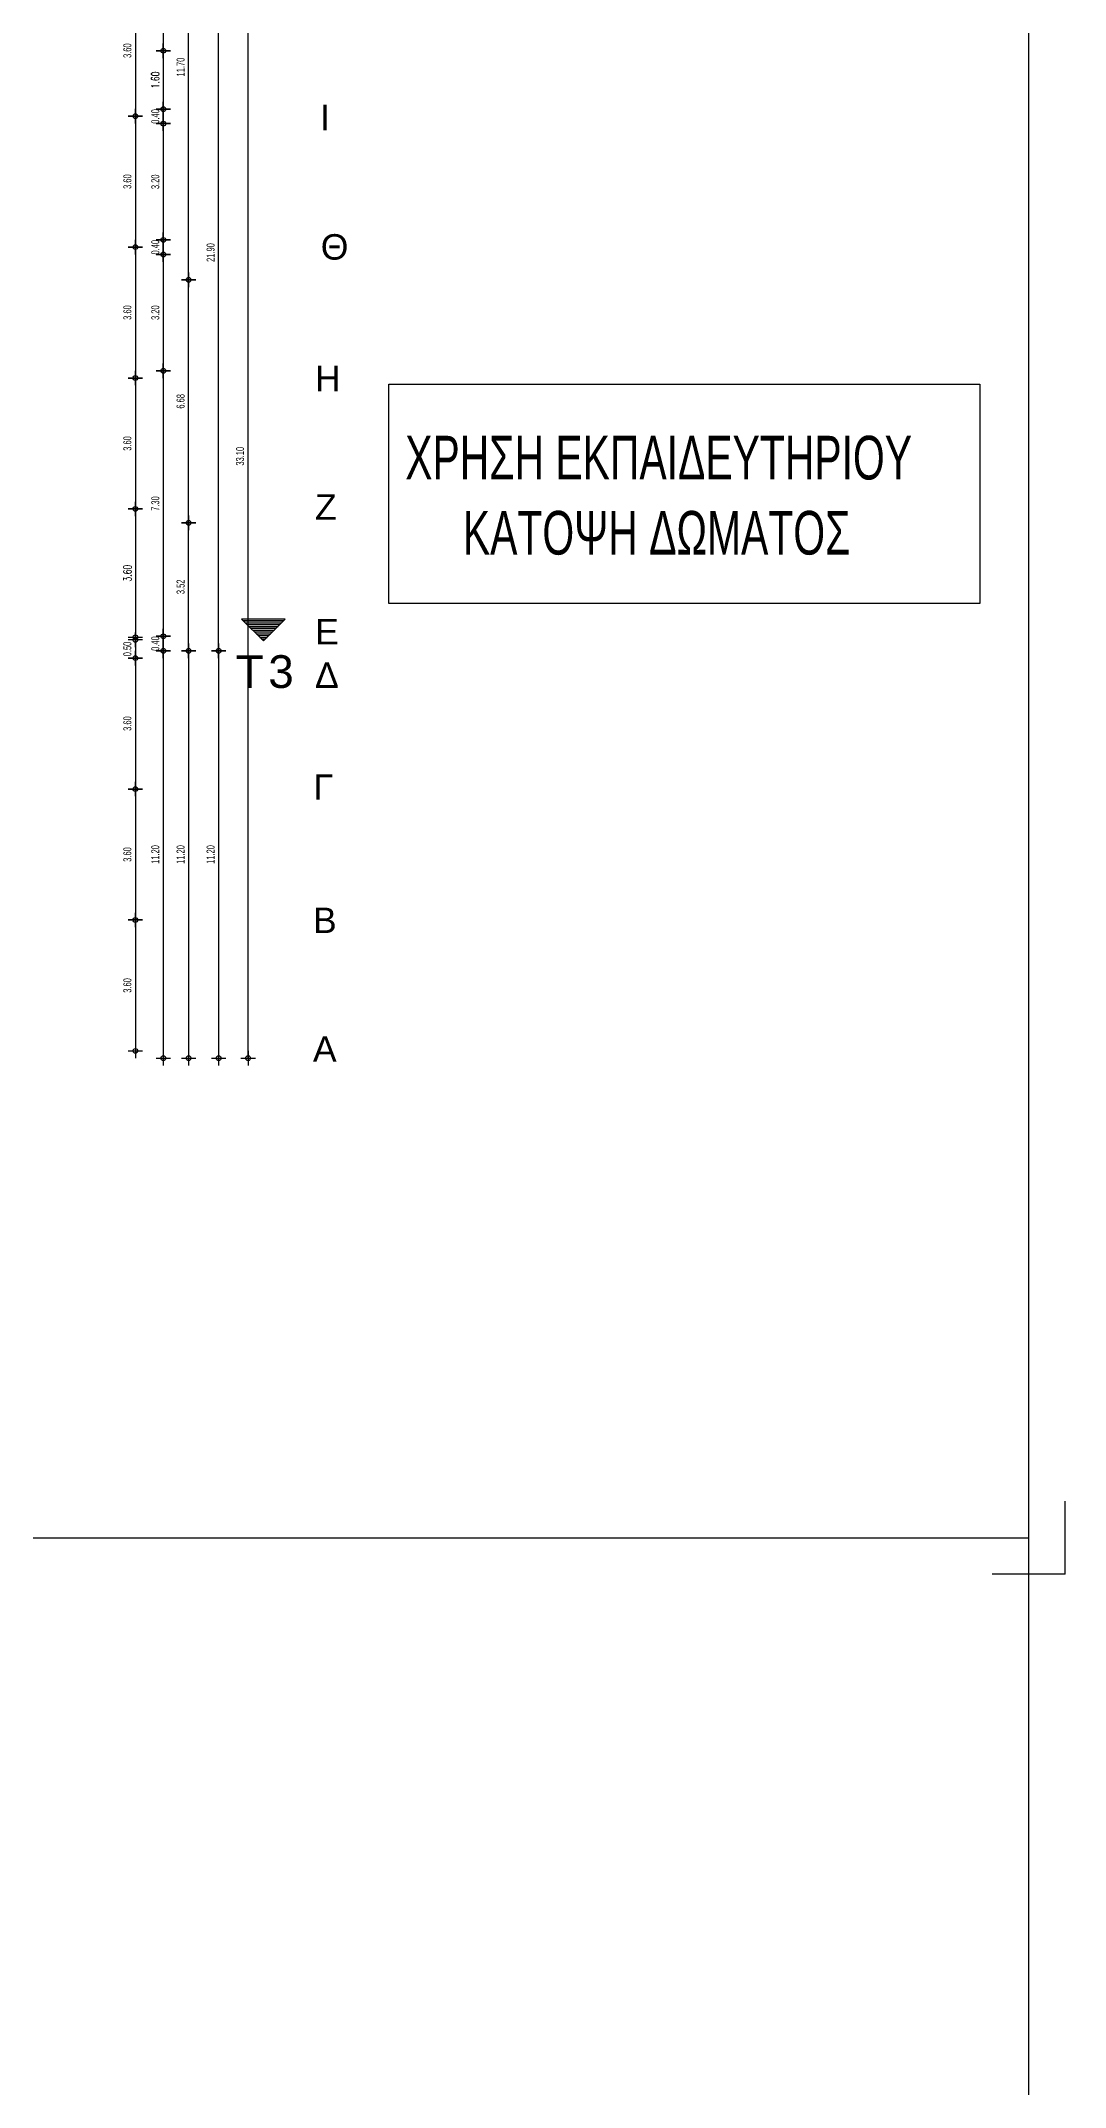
# Model space of a CAD drawing. Header units: metres. Extents: x 0 to 132, y -109 to 310.
# Drawn here: x 55.9 to 84, y 221.6 to 277.9 of the extents above; entities that cross this region are included whole.
import ezdxf

# ---------------------------------------------------------------- set-up
doc = ezdxf.new("R2010")
doc.units = ezdxf.units.M
doc.header["$LTSCALE"] = 0.036
doc.layers.get('0').update_dxf_attribs({"color": 252})
doc.layers.get('Defpoints').update_dxf_attribs({"color": 252})
for name, color, linetype in [('arxitek doma', 254, 'Continuous'), ('BORDER', 252, 'Continuous'), ('DIMBLK', 252, 'Continuous'), ('LAYER-ON', 252, 'Continuous'), ('MARKS', 252, 'Continuous'), ('NOTES', 252, 'Continuous')]:
    doc.layers.add(name, color=color, linetype=linetype)
doc.styles.add('COMU-C', font='ugcompl.shx', dxfattribs={"width": 0.7})
doc.styles.add('COMU-N', font='arial.ttf')
doc.styles.add('outu-c', font='ugoutl-s.shx', dxfattribs={"width": 0.7})
doc.dimstyles.new('Copy of CADWDOT', dxfattribs={"dimscale": 0.1, "dimtxt": 2.2, "dimasz": 0.08, "dimexe": 2, "dimexo": 0, "dimgap": 0.09, "dimtad": 0, "dimrnd": 0.001, "dimzin": 0, "dimdsep": 46, "dimtxsty": 'COMU-C', "dimblk": 'ARTDIM', "dimcen": 0, "dimdle": 0.05, "dimse1": 1, "dimse2": 1, "dimclrd": 11, "dimclrt": 11, "dimadec": 0, "dimazin": 0, "dimtfac": 1, "dimtmove": 0, "dimatfit": 3, "dimldrblk": 'ARTDIM', "dimfxl": 1, "dimtvp": 0.9999, "dimtolj": 1, "dimtzin": 0, "dimarcsym": 0})

# ---------------------------------------------------------------- blocks, each defined once
blk = doc.blocks.new('art103')
at = {"layer": 'BORDER'}
for p, q in [((20.75, 0.25), (20.75, 14.6)), ((0.25, 0.25), (20.75, 0.25))]:
    blk.add_line(p, q, dxfattribs=at)
at = {"layer": 'MARKS'}
for q in [(21, 0.5), (20.5, 0)]:
    blk.add_line((21, 0), q, dxfattribs=at)
blk = doc.blocks.new('ARTDIM')
at = {"layer": 'DIMBLK'}
for p, q in [((-24.9975, 0), (24.9975, 0)), ((0, -24.9975), (0, 24.9975))]:
    blk.add_line(p, q, dxfattribs=at)
blk.add_circle((0, 0), 8.25, dxfattribs=at)
blk = doc.blocks.new('*D1084')
at = {"layer": 'arxitek doma', "color": 11, "lineweight": -2}
blk.add_line((59.217, 283.016), (59.217, 277.629), dxfattribs=at)
at = {"layer": 'Defpoints', "color": 0, "transparency": 16777216}
for p in [(58.128, 283.024), (58.128, 277.621), (59.217, 277.621)]:
    blk.add_point(p, dxfattribs=at)
at = {"layer": 'arxitek doma', "color": 11, "lineweight": -2, "xscale": 0.008, "yscale": 0.008, "zscale": 0.008}
for p, rotation in [((59.217, 283.024), 90), ((59.217, 277.621), 270)]:
    blk.add_blockref('ARTDIM', p, dxfattribs=dict(at, rotation=rotation))
at = {"layer": 'arxitek doma', "color": 11, "insert": (58.997, 280.322), "char_height": 0.22, "attachment_point": 5, "rotation": 90, "style": 'COMU-C'}
blk.add_mtext('\\A1;5.40', dxfattribs=at)
blk = doc.blocks.new('*D1085')
at = {"layer": 'arxitek doma', "color": 11, "lineweight": -2}
blk.add_line((59.217, 277.613), (59.217, 276.023), dxfattribs=at)
at = {"layer": 'Defpoints', "color": 0, "transparency": 16777216}
for p in [(60.189, 277.621), (59.217, 276.015), (60.189, 276.015)]:
    blk.add_point(p, dxfattribs=at)
at = {"layer": 'arxitek doma', "color": 11, "lineweight": -2, "xscale": 0.008, "yscale": 0.008, "zscale": 0.008}
for p, rotation in [((59.217, 277.621), 90), ((59.217, 276.015), 270)]:
    blk.add_blockref('ARTDIM', p, dxfattribs=dict(at, rotation=rotation))
at = {"layer": 'arxitek doma', "color": 11, "insert": (58.997, 276.818), "char_height": 0.22, "attachment_point": 5, "rotation": 90, "style": 'COMU-C'}
blk.add_mtext('\\A1;{\\Fcomplex.shx;1.60}', dxfattribs=at)
blk = doc.blocks.new('*D1086')
at = {"layer": 'arxitek doma', "color": 11, "lineweight": -2}
blk.add_line((59.217, 276.007), (59.217, 275.625), dxfattribs=at)
at = {"layer": 'Defpoints', "color": 0, "transparency": 16777216}
for p in [(60.189, 276.015), (59.217, 275.617), (60.189, 275.617)]:
    blk.add_point(p, dxfattribs=at)
at = {"layer": 'arxitek doma', "color": 11, "lineweight": -2, "xscale": 0.008, "yscale": 0.008, "zscale": 0.008}
for p, rotation in [((59.217, 276.015), 90), ((59.217, 275.617), 270)]:
    blk.add_blockref('ARTDIM', p, dxfattribs=dict(at, rotation=rotation))
at = {"layer": 'arxitek doma', "color": 11, "insert": (58.997, 275.816), "char_height": 0.22, "attachment_point": 5, "rotation": 90, "style": 'COMU-C'}
blk.add_mtext('\\A1;0.40', dxfattribs=at)
blk = doc.blocks.new('*D1087')
at = {"layer": 'arxitek doma', "color": 11, "lineweight": -2}
blk.add_line((59.217, 275.609), (59.217, 272.429), dxfattribs=at)
at = {"layer": 'Defpoints', "color": 0, "transparency": 16777216}
for p in [(60.189, 275.617), (59.217, 272.421), (60.189, 272.421)]:
    blk.add_point(p, dxfattribs=at)
at = {"layer": 'arxitek doma', "color": 11, "lineweight": -2, "xscale": 0.008, "yscale": 0.008, "zscale": 0.008}
for p, rotation in [((59.217, 275.617), 90), ((59.217, 272.421), 270)]:
    blk.add_blockref('ARTDIM', p, dxfattribs=dict(at, rotation=rotation))
at = {"layer": 'arxitek doma', "color": 11, "insert": (58.997, 274.019), "char_height": 0.22, "attachment_point": 5, "rotation": 90, "style": 'COMU-C'}
blk.add_mtext('\\A1;3.20', dxfattribs=at)
blk = doc.blocks.new('*D1088')
at = {"layer": 'arxitek doma', "color": 11, "lineweight": -2}
blk.add_line((59.217, 272.413), (59.217, 272.029), dxfattribs=at)
at = {"layer": 'Defpoints', "color": 0, "transparency": 16777216}
for p in [(60.189, 272.421), (59.217, 272.021), (60.189, 272.021)]:
    blk.add_point(p, dxfattribs=at)
at = {"layer": 'arxitek doma', "color": 11, "lineweight": -2, "xscale": 0.008, "yscale": 0.008, "zscale": 0.008}
for p, rotation in [((59.217, 272.421), 90), ((59.217, 272.021), 270)]:
    blk.add_blockref('ARTDIM', p, dxfattribs=dict(at, rotation=rotation))
at = {"layer": 'arxitek doma', "color": 11, "insert": (58.997, 272.221), "char_height": 0.22, "attachment_point": 5, "rotation": 90, "style": 'COMU-C'}
blk.add_mtext('\\A1;0.40', dxfattribs=at)
blk = doc.blocks.new('*D1089')
at = {"layer": 'arxitek doma', "color": 11, "lineweight": -2}
blk.add_line((59.217, 272.013), (59.217, 268.829), dxfattribs=at)
at = {"layer": 'Defpoints', "color": 0, "transparency": 16777216}
for p in [(60.189, 272.021), (59.217, 268.821), (60.189, 268.821)]:
    blk.add_point(p, dxfattribs=at)
at = {"layer": 'arxitek doma', "color": 11, "lineweight": -2, "xscale": 0.008, "yscale": 0.008, "zscale": 0.008}
for p, rotation in [((59.217, 272.021), 90), ((59.217, 268.821), 270)]:
    blk.add_blockref('ARTDIM', p, dxfattribs=dict(at, rotation=rotation))
at = {"layer": 'arxitek doma', "color": 11, "insert": (58.997, 270.421), "char_height": 0.22, "attachment_point": 5, "rotation": 90, "style": 'COMU-C'}
blk.add_mtext('\\A1;3.20', dxfattribs=at)
blk = doc.blocks.new('*D1090')
at = {"layer": 'arxitek doma', "color": 11, "lineweight": -2}
blk.add_line((59.217, 268.813), (59.217, 261.532), dxfattribs=at)
at = {"layer": 'Defpoints', "color": 0, "transparency": 16777216}
for p in [(60.189, 268.821), (59.217, 261.524), (60.189, 261.524)]:
    blk.add_point(p, dxfattribs=at)
at = {"layer": 'arxitek doma', "color": 11, "lineweight": -2, "xscale": 0.008, "yscale": 0.008, "zscale": 0.008}
for p, rotation in [((59.217, 268.821), 90), ((59.217, 261.524), 270)]:
    blk.add_blockref('ARTDIM', p, dxfattribs=dict(at, rotation=rotation))
at = {"layer": 'arxitek doma', "color": 11, "insert": (58.997, 265.172), "char_height": 0.22, "attachment_point": 5, "rotation": 90, "style": 'COMU-C'}
blk.add_mtext('\\A1;7.30', dxfattribs=at)
blk = doc.blocks.new('*D1091')
at = {"layer": 'arxitek doma', "color": 11, "lineweight": -2}
blk.add_line((59.217, 261.516), (59.217, 261.132), dxfattribs=at)
at = {"layer": 'Defpoints', "color": 0, "transparency": 16777216}
for p in [(59.217, 261.124), (60.189, 261.524), (60.189, 261.124)]:
    blk.add_point(p, dxfattribs=at)
at = {"layer": 'arxitek doma', "color": 11, "lineweight": -2, "xscale": 0.008, "yscale": 0.008, "zscale": 0.008}
for p, rotation in [((59.217, 261.524), 90), ((59.217, 261.124), 270)]:
    blk.add_blockref('ARTDIM', p, dxfattribs=dict(at, rotation=rotation))
at = {"layer": 'arxitek doma', "color": 11, "insert": (58.997, 261.324), "char_height": 0.22, "attachment_point": 5, "rotation": 90, "style": 'COMU-C'}
blk.add_mtext('\\A1;0.40', dxfattribs=at)
blk = doc.blocks.new('*D1092')
at = {"layer": 'arxitek doma', "color": 11, "lineweight": -2}
blk.add_line((59.217, 261.116), (59.217, 249.932), dxfattribs=at)
at = {"layer": 'Defpoints', "color": 0, "transparency": 16777216}
for p in [(60.128, 261.124), (59.217, 249.924), (60.128, 249.924)]:
    blk.add_point(p, dxfattribs=at)
at = {"layer": 'arxitek doma', "color": 11, "lineweight": -2, "xscale": 0.008, "yscale": 0.008, "zscale": 0.008}
for p, rotation in [((59.217, 261.124), 90), ((59.217, 249.924), 270)]:
    blk.add_blockref('ARTDIM', p, dxfattribs=dict(at, rotation=rotation))
at = {"layer": 'arxitek doma', "color": 11, "insert": (58.997, 255.524), "char_height": 0.22, "attachment_point": 5, "rotation": 90, "style": 'COMU-C'}
blk.add_mtext('\\A1;11.20', dxfattribs=at)
blk = doc.blocks.new('*D1093')
at = {"layer": 'arxitek doma', "color": 11, "lineweight": -2}
blk.add_line((59.912, 261.116), (59.912, 249.932), dxfattribs=at)
at = {"layer": 'Defpoints', "color": 0, "transparency": 16777216}
for p in [(60.128, 261.124), (59.912, 249.924), (60.128, 249.924)]:
    blk.add_point(p, dxfattribs=at)
at = {"layer": 'arxitek doma', "color": 11, "lineweight": -2, "xscale": 0.008, "yscale": 0.008, "zscale": 0.008}
for p, rotation in [((59.912, 261.124), 90), ((59.912, 249.924), 270)]:
    blk.add_blockref('ARTDIM', p, dxfattribs=dict(at, rotation=rotation))
at = {"layer": 'arxitek doma', "color": 11, "insert": (59.692, 255.524), "char_height": 0.22, "attachment_point": 5, "rotation": 90, "style": 'COMU-C'}
blk.add_mtext('\\A1;11.20', dxfattribs=at)
blk = doc.blocks.new('*D1094')
at = {"layer": 'arxitek doma', "color": 11, "lineweight": -2}
blk.add_line((59.912, 261.132), (59.912, 264.634), dxfattribs=at)
at = {"layer": 'Defpoints', "color": 0, "transparency": 16777216}
for p in [(59.912, 264.642), (60.189, 264.642), (60.189, 261.124)]:
    blk.add_point(p, dxfattribs=at)
at = {"layer": 'arxitek doma', "color": 11, "lineweight": -2, "xscale": 0.008, "yscale": 0.008, "zscale": 0.008}
for p, rotation in [((59.912, 264.642), 90), ((59.912, 261.124), 270)]:
    blk.add_blockref('ARTDIM', p, dxfattribs=dict(at, rotation=rotation))
at = {"layer": 'arxitek doma', "color": 11, "insert": (59.692, 262.883), "char_height": 0.22, "attachment_point": 5, "rotation": 90, "style": 'COMU-C'}
blk.add_mtext('\\A1;3.52', dxfattribs=at)
blk = doc.blocks.new('*D1095')
at = {"layer": 'arxitek doma', "color": 11, "lineweight": -2}
blk.add_line((59.912, 264.65), (59.912, 271.316), dxfattribs=at)
at = {"layer": 'Defpoints', "color": 0, "transparency": 16777216}
for p in [(59.912, 271.324), (60.189, 271.324), (60.189, 264.642)]:
    blk.add_point(p, dxfattribs=at)
at = {"layer": 'arxitek doma', "color": 11, "lineweight": -2, "xscale": 0.008, "yscale": 0.008, "zscale": 0.008}
for p, rotation in [((59.912, 271.324), 90), ((59.912, 264.642), 270)]:
    blk.add_blockref('ARTDIM', p, dxfattribs=dict(at, rotation=rotation))
at = {"layer": 'arxitek doma', "color": 11, "insert": (59.692, 267.983), "char_height": 0.22, "attachment_point": 5, "rotation": 90, "style": 'COMU-C'}
blk.add_mtext('\\A1;6.68', dxfattribs=at)
blk = doc.blocks.new('*D1096')
at = {"layer": 'arxitek doma', "color": 11, "lineweight": -2}
blk.add_line((59.912, 271.332), (59.912, 283.016), dxfattribs=at)
at = {"layer": 'Defpoints', "color": 0, "transparency": 16777216}
for p in [(57.55, 283.024), (59.912, 283.024), (57.55, 271.324)]:
    blk.add_point(p, dxfattribs=at)
at = {"layer": 'arxitek doma', "color": 11, "lineweight": -2, "xscale": 0.008, "yscale": 0.008, "zscale": 0.008}
for p, rotation in [((59.912, 283.024), 90), ((59.912, 271.324), 270)]:
    blk.add_blockref('ARTDIM', p, dxfattribs=dict(at, rotation=rotation))
at = {"layer": 'arxitek doma', "color": 11, "insert": (59.692, 277.174), "char_height": 0.22, "attachment_point": 5, "rotation": 90, "style": 'COMU-C'}
blk.add_mtext('\\A1;11.70', dxfattribs=at)
blk = doc.blocks.new('*D1097')
at = {"layer": 'arxitek doma', "color": 11, "lineweight": -2}
blk.add_line((60.737, 261.116), (60.737, 249.932), dxfattribs=at)
at = {"layer": 'Defpoints', "color": 0, "transparency": 16777216}
for p in [(57.623, 261.124), (57.623, 249.924), (60.737, 249.924)]:
    blk.add_point(p, dxfattribs=at)
at = {"layer": 'arxitek doma', "color": 11, "lineweight": -2, "xscale": 0.008, "yscale": 0.008, "zscale": 0.008}
for p, rotation in [((60.737, 261.124), 90), ((60.737, 249.924), 270)]:
    blk.add_blockref('ARTDIM', p, dxfattribs=dict(at, rotation=rotation))
at = {"layer": 'arxitek doma', "color": 11, "insert": (60.517, 255.524), "char_height": 0.22, "attachment_point": 5, "rotation": 90, "style": 'COMU-C'}
blk.add_mtext('\\A1;11.20', dxfattribs=at)
blk = doc.blocks.new('*D1098')
at = {"layer": 'arxitek doma', "color": 11, "lineweight": -2}
blk.add_line((60.737, 261.132), (60.737, 283.016), dxfattribs=at)
at = {"layer": 'Defpoints', "color": 0, "transparency": 16777216}
for p in [(57.623, 283.024), (60.737, 283.024), (57.623, 261.124)]:
    blk.add_point(p, dxfattribs=at)
at = {"layer": 'arxitek doma', "color": 11, "lineweight": -2, "xscale": 0.008, "yscale": 0.008, "zscale": 0.008}
for p, rotation in [((60.737, 283.024), 90), ((60.737, 261.124), 270)]:
    blk.add_blockref('ARTDIM', p, dxfattribs=dict(at, rotation=rotation))
at = {"layer": 'arxitek doma', "color": 11, "insert": (60.517, 272.074), "char_height": 0.22, "attachment_point": 5, "rotation": 90, "style": 'COMU-C'}
blk.add_mtext('\\A1;21.90', dxfattribs=at)
blk = doc.blocks.new('*D1099')
at = {"layer": 'arxitek doma', "color": 11, "lineweight": -2}
blk.add_line((61.546, 249.932), (61.546, 283.016), dxfattribs=at)
at = {"layer": 'Defpoints', "color": 0, "transparency": 16777216}
for p in [(57.296, 283.024), (61.546, 283.024), (57.37, 249.924)]:
    blk.add_point(p, dxfattribs=at)
at = {"layer": 'arxitek doma', "color": 11, "lineweight": -2, "xscale": 0.008, "yscale": 0.008, "zscale": 0.008}
for p, rotation in [((61.546, 283.024), 90), ((61.546, 249.924), 270)]:
    blk.add_blockref('ARTDIM', p, dxfattribs=dict(at, rotation=rotation))
at = {"layer": 'arxitek doma', "color": 11, "insert": (61.326, 266.474), "char_height": 0.22, "attachment_point": 5, "rotation": 90, "style": 'COMU-C'}
blk.add_mtext('\\A1;33.10', dxfattribs=at)
blk = doc.blocks.new('*D1114')
at = {"layer": 'arxitek doma', "color": 11, "lineweight": -2}
blk.add_line((58.449, 279.416), (58.449, 275.832), dxfattribs=at)
at = {"layer": 'Defpoints', "color": 0, "transparency": 16777216}
for p in [(63.208, 279.424), (58.449, 275.824), (63.208, 275.824)]:
    blk.add_point(p, dxfattribs=at)
at = {"layer": 'arxitek doma', "color": 11, "lineweight": -2, "xscale": 0.008, "yscale": 0.008, "zscale": 0.008}
for p, rotation in [((58.449, 279.424), 90), ((58.449, 275.824), 270)]:
    blk.add_blockref('ARTDIM', p, dxfattribs=dict(at, rotation=rotation))
at = {"layer": 'arxitek doma', "color": 11, "insert": (58.229, 277.624), "char_height": 0.22, "attachment_point": 5, "rotation": 90, "style": 'COMU-C'}
blk.add_mtext('\\A1;3.60', dxfattribs=at)
blk = doc.blocks.new('*D1115')
at = {"layer": 'arxitek doma', "color": 11, "lineweight": -2}
blk.add_line((58.449, 275.816), (58.449, 272.232), dxfattribs=at)
at = {"layer": 'Defpoints', "color": 0, "transparency": 16777216}
for p in [(63.208, 275.824), (58.449, 272.224), (63.208, 272.224)]:
    blk.add_point(p, dxfattribs=at)
at = {"layer": 'arxitek doma', "color": 11, "lineweight": -2, "xscale": 0.008, "yscale": 0.008, "zscale": 0.008}
for p, rotation in [((58.449, 275.824), 90), ((58.449, 272.224), 270)]:
    blk.add_blockref('ARTDIM', p, dxfattribs=dict(at, rotation=rotation))
at = {"layer": 'arxitek doma', "color": 11, "insert": (58.229, 274.024), "char_height": 0.22, "attachment_point": 5, "rotation": 90, "style": 'COMU-C'}
blk.add_mtext('\\A1;3.60', dxfattribs=at)
blk = doc.blocks.new('*D1116')
at = {"layer": 'arxitek doma', "color": 11, "lineweight": -2}
blk.add_line((58.449, 272.216), (58.449, 268.632), dxfattribs=at)
at = {"layer": 'Defpoints', "color": 0, "transparency": 16777216}
for p in [(63.208, 272.224), (58.449, 268.624), (63.208, 268.624)]:
    blk.add_point(p, dxfattribs=at)
at = {"layer": 'arxitek doma', "color": 11, "lineweight": -2, "xscale": 0.008, "yscale": 0.008, "zscale": 0.008}
for p, rotation in [((58.449, 272.224), 90), ((58.449, 268.624), 270)]:
    blk.add_blockref('ARTDIM', p, dxfattribs=dict(at, rotation=rotation))
at = {"layer": 'arxitek doma', "color": 11, "insert": (58.229, 270.424), "char_height": 0.22, "attachment_point": 5, "rotation": 90, "style": 'COMU-C'}
blk.add_mtext('\\A1;3.60', dxfattribs=at)
blk = doc.blocks.new('*D1117')
at = {"layer": 'arxitek doma', "color": 11, "lineweight": -2}
blk.add_line((58.449, 268.616), (58.449, 265.032), dxfattribs=at)
at = {"layer": 'Defpoints', "color": 0, "transparency": 16777216}
for p in [(63.208, 268.624), (58.449, 265.024), (63.208, 265.024)]:
    blk.add_point(p, dxfattribs=at)
at = {"layer": 'arxitek doma', "color": 11, "lineweight": -2, "xscale": 0.008, "yscale": 0.008, "zscale": 0.008}
for p, rotation in [((58.449, 268.624), 90), ((58.449, 265.024), 270)]:
    blk.add_blockref('ARTDIM', p, dxfattribs=dict(at, rotation=rotation))
at = {"layer": 'arxitek doma', "color": 11, "insert": (58.229, 266.824), "char_height": 0.22, "attachment_point": 5, "rotation": 90, "style": 'COMU-C'}
blk.add_mtext('\\A1;3.60', dxfattribs=at)
blk = doc.blocks.new('*D1118')
at = {"layer": 'arxitek doma', "color": 11, "lineweight": -2}
blk.add_line((58.449, 265.016), (58.449, 261.505), dxfattribs=at)
at = {"layer": 'Defpoints', "color": 0, "transparency": 16777216}
for p in [(63.208, 265.024), (58.449, 261.497), (63.208, 261.497)]:
    blk.add_point(p, dxfattribs=at)
at = {"layer": 'arxitek doma', "color": 11, "lineweight": -2, "xscale": 0.008, "yscale": 0.008, "zscale": 0.008}
for p, rotation in [((58.449, 265.024), 90), ((58.449, 261.497), 270)]:
    blk.add_blockref('ARTDIM', p, dxfattribs=dict(at, rotation=rotation))
at = {"layer": 'arxitek doma', "color": 11, "insert": (58.229, 263.26), "char_height": 0.22, "attachment_point": 5, "rotation": 90, "style": 'COMU-C'}
blk.add_mtext('\\A1;{\\Fcomplex.shx;3.60}', dxfattribs=at)
blk = doc.blocks.new('*D1119')
at = {"layer": 'arxitek doma', "color": 11, "lineweight": -2}
blk.add_line((58.449, 261.416), (58.449, 260.932), dxfattribs=at)
at = {"layer": 'Defpoints', "color": 0, "transparency": 16777216}
for p in [(63.208, 261.424), (58.449, 260.924), (63.208, 260.924)]:
    blk.add_point(p, dxfattribs=at)
at = {"layer": 'arxitek doma', "color": 11, "lineweight": -2, "xscale": 0.008, "yscale": 0.008, "zscale": 0.008}
for p, rotation in [((58.449, 261.424), 90), ((58.449, 260.924), 270)]:
    blk.add_blockref('ARTDIM', p, dxfattribs=dict(at, rotation=rotation))
at = {"layer": 'arxitek doma', "color": 11, "insert": (58.229, 261.174), "char_height": 0.22, "attachment_point": 5, "rotation": 90, "style": 'COMU-C'}
blk.add_mtext('\\A1;0.50', dxfattribs=at)
blk = doc.blocks.new('*D1120')
at = {"layer": 'arxitek doma', "color": 11, "lineweight": -2}
blk.add_line((58.449, 260.916), (58.449, 257.332), dxfattribs=at)
at = {"layer": 'Defpoints', "color": 0, "transparency": 16777216}
for p in [(63.208, 260.924), (58.449, 257.324), (63.208, 257.324)]:
    blk.add_point(p, dxfattribs=at)
at = {"layer": 'arxitek doma', "color": 11, "lineweight": -2, "xscale": 0.008, "yscale": 0.008, "zscale": 0.008}
for p, rotation in [((58.449, 260.924), 90), ((58.449, 257.324), 270)]:
    blk.add_blockref('ARTDIM', p, dxfattribs=dict(at, rotation=rotation))
at = {"layer": 'arxitek doma', "color": 11, "insert": (58.229, 259.124), "char_height": 0.22, "attachment_point": 5, "rotation": 90, "style": 'COMU-C'}
blk.add_mtext('\\A1;3.60', dxfattribs=at)
blk = doc.blocks.new('*D1121')
at = {"layer": 'arxitek doma', "color": 11, "lineweight": -2}
blk.add_line((58.449, 257.316), (58.449, 253.732), dxfattribs=at)
at = {"layer": 'Defpoints', "color": 0, "transparency": 16777216}
for p in [(63.208, 257.324), (58.449, 253.724), (63.208, 253.724)]:
    blk.add_point(p, dxfattribs=at)
at = {"layer": 'arxitek doma', "color": 11, "lineweight": -2, "xscale": 0.008, "yscale": 0.008, "zscale": 0.008}
for p, rotation in [((58.449, 257.324), 90), ((58.449, 253.724), 270)]:
    blk.add_blockref('ARTDIM', p, dxfattribs=dict(at, rotation=rotation))
at = {"layer": 'arxitek doma', "color": 11, "insert": (58.229, 255.524), "char_height": 0.22, "attachment_point": 5, "rotation": 90, "style": 'COMU-C'}
blk.add_mtext('\\A1;3.60', dxfattribs=at)
blk = doc.blocks.new('*D1122')
at = {"layer": 'arxitek doma', "color": 11, "lineweight": -2}
blk.add_line((58.449, 253.716), (58.449, 250.132), dxfattribs=at)
at = {"layer": 'Defpoints', "color": 0, "transparency": 16777216}
for p in [(63.208, 253.724), (58.449, 250.124), (63.208, 250.124)]:
    blk.add_point(p, dxfattribs=at)
at = {"layer": 'arxitek doma', "color": 11, "lineweight": -2, "xscale": 0.008, "yscale": 0.008, "zscale": 0.008}
for p, rotation in [((58.449, 253.724), 90), ((58.449, 250.124), 270)]:
    blk.add_blockref('ARTDIM', p, dxfattribs=dict(at, rotation=rotation))
at = {"layer": 'arxitek doma', "color": 11, "insert": (58.229, 251.924), "char_height": 0.22, "attachment_point": 5, "rotation": 90, "style": 'COMU-C'}
blk.add_mtext('\\A1;3.60', dxfattribs=at)

msp = doc.modelspace()

# ---------------------------------------------------------------- linework, layer by layer
msp.add_line((83, -108.949), (83, 309.662))
at = {"layer": 'arxitek doma'}
for p, q in [((61.969, 261.394), (61.369, 261.994)), ((61.969, 261.994), (61.369, 261.994)), ((61.419, 261.944), (62.519, 261.944)), ((62.519, 261.944), (61.419, 261.944)), ((61.419, 261.944), (62.519, 261.944)), ((61.469, 261.894), (62.469, 261.894)), ((61.519, 261.844), (62.419, 261.844)), ((61.569, 261.794), (62.369, 261.794)), ((61.619, 261.744), (62.319, 261.744)), ((61.669, 261.694), (62.269, 261.694)), ((61.719, 261.644), (62.219, 261.644)), ((61.769, 261.594), (62.169, 261.594)), ((61.969, 261.394), (62.569, 261.994)), ((62.569, 261.994), (61.969, 261.994)), ((61.819, 261.544), (62.119, 261.544)), ((61.869, 261.494), (62.069, 261.494)), ((61.919, 261.444), (62.019, 261.444))]:
    msp.add_line(p, q, dxfattribs=at)
at = {"layer": 'NOTES', "color": 2}
msp.add_lwpolyline([(65.418, 268.454), (81.654, 268.454), (81.654, 262.427), (65.418, 262.427)], close=True, dxfattribs=at)

# ---------------------------------------------------------------- block references
at = {"layer": 'LAYER-ON', "xscale": 4, "yscale": 4, "zscale": 4}
msp.add_blockref('art103', (0, 235.741), dxfattribs=at)

# ---------------------------------------------------------------- texts
at = {"layer": 'arxitek doma', "style": 'COMU-N'}
for s, height, p in [('Ι', 0.7, (63.523, 275.436)), ('Θ', 0.7, (63.544, 271.879)), ('Η', 0.7, (63.386, 268.262)), ('Ζ', 0.7, (63.386, 264.727)), ('Ε', 0.7, (63.386, 261.301)), ('Τ', 0.9, (61.204, 260.103)), ('3', 0.9, (62.102, 260.103)), ('Δ', 0.7, (63.386, 260.103)), ('Γ', 0.7, (63.346, 257.027)), ('Β', 0.7, (63.329, 253.365)), ('Α', 0.7, (63.329, 249.827))]:
    msp.add_text(s, height=height, dxfattribs=at).set_placement(p)
at = {"layer": 'NOTES', "color": 2, "style": 'outu-c', "width": 0.7}
for s, p in [('ΧΡΗΣΗ ΕΚΠΑΙΔΕΥΤΗΡΙΟΥ', (65.865, 265.835)), ('ΚΑΤΟΨΗ ΔΩΜΑΤΟΣ', (67.45, 263.77))]:
    msp.add_text(s, height=1.2, dxfattribs=at).set_placement(p)

# ---------------------------------------------------------------- dimensions: what is measured, and where the dimension line sits
at = {"layer": 'arxitek doma'}
for base, p1, p2, picture, middle in [((61.546, 283.024), (57.37, 249.924), (57.296, 283.024), '*D1099', (61.326, 266.474)), ((59.912, 283.024), (57.55, 271.324), (57.55, 283.024), '*D1096', (59.692, 277.174)), ((60.737, 283.024), (57.623, 261.124), (57.623, 283.024), '*D1098', (60.517, 272.074)), ((59.217, 277.621), (58.128, 283.024), (58.128, 277.621), '*D1084', (58.997, 280.322)), ((58.449, 275.824), (63.208, 279.424), (63.208, 275.824), '*D1114', (58.229, 277.624)), ((58.449, 272.224), (63.208, 275.824), (63.208, 272.224), '*D1115', (58.229, 274.024)), ((59.217, 272.421), (60.189, 275.617), (60.189, 272.421), '*D1087', (58.997, 274.019)), ((58.449, 268.624), (63.208, 272.224), (63.208, 268.624), '*D1116', (58.229, 270.424)), ((59.217, 268.821), (60.189, 272.021), (60.189, 268.821), '*D1089', (58.997, 270.421)), ((59.912, 271.324), (60.189, 264.642), (60.189, 271.324), '*D1095', (59.692, 267.983)), ((59.217, 261.524), (60.189, 268.821), (60.189, 261.524), '*D1090', (58.997, 265.172)), ((58.449, 265.024), (63.208, 268.624), (63.208, 265.024), '*D1117', (58.229, 266.824)), ((59.912, 264.642), (60.189, 261.124), (60.189, 264.642), '*D1094', (59.692, 262.883)), ((58.449, 260.924), (63.208, 261.424), (63.208, 260.924), '*D1119', (58.229, 261.174)), ((60.737, 249.924), (57.623, 261.124), (57.623, 249.924), '*D1097', (60.517, 255.524)), ((58.449, 257.324), (63.208, 260.924), (63.208, 257.324), '*D1120', (58.229, 259.124)), ((59.217, 249.924), (60.128, 261.124), (60.128, 249.924), '*D1092', (58.997, 255.524)), ((59.912, 249.924), (60.128, 261.124), (60.128, 249.924), '*D1093', (59.692, 255.524)), ((58.449, 253.724), (63.208, 257.324), (63.208, 253.724), '*D1121', (58.229, 255.524)), ((58.449, 250.124), (63.208, 253.724), (63.208, 250.124), '*D1122', (58.229, 251.924))]:
    dim = msp.add_linear_dim(base=base, p1=p1, p2=p2, angle=90, dimstyle='Copy of CADWDOT', dxfattribs=at)
    dim.commit()
    dim.dimension.update_dxf_attribs({"geometry": picture, "text_midpoint": middle})
for base, p1, p2, text, picture, middle in [((59.217, 276.015), (60.189, 277.621), (60.189, 276.015), '{\\Fcomplex.shx;1.60}', '*D1085', (58.997, 276.818)), ((58.449, 261.497), (63.208, 265.024), (63.208, 261.497), '{\\Fcomplex.shx;3.60}', '*D1118', (58.229, 263.26))]:
    dim = msp.add_linear_dim(base=base, p1=p1, p2=p2, angle=90, text=text, dimstyle='Copy of CADWDOT', dxfattribs=at)
    dim.commit()
    dim.dimension.update_dxf_attribs({"geometry": picture, "text_midpoint": middle})
for base, p1, p2, picture, middle in [((59.217, 275.617), (60.189, 276.015), (60.189, 275.617), '*D1086', (59.217, 275.816)), ((59.217, 272.021), (60.189, 272.421), (60.189, 272.021), '*D1088', (59.217, 272.221)), ((59.217, 261.124), (60.189, 261.524), (60.189, 261.124), '*D1091', (59.217, 261.324))]:
    dim = msp.add_linear_dim(base=base, p1=p1, p2=p2, angle=90, dimstyle='Copy of CADWDOT', dxfattribs=at)
    dim.commit()
    dim.dimension.update_dxf_attribs({"geometry": picture, "text_midpoint": middle, "dimtype": 160})

doc.saveas('drawing.dxf')
